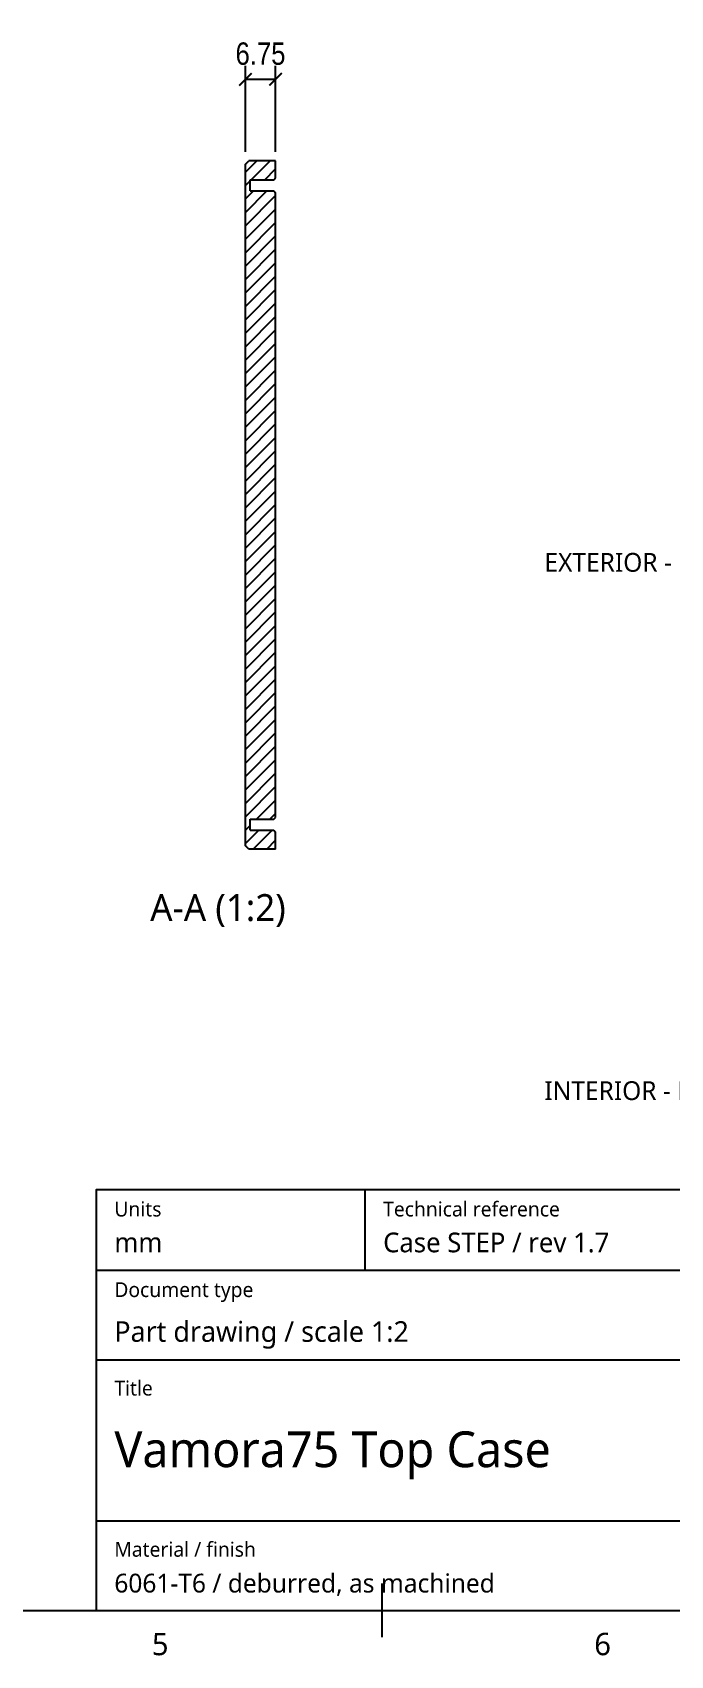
# Model space of a CAD drawing. Header units: millimetres. Extents: x 9 to 415, y 5 to 293.
# Drawn here: x 222.9 to 294.1, y 5 to 186.2 of the extents above; entities that cross this region are included whole.
import ezdxf

# ---------------------------------------------------------------- set-up
doc = ezdxf.new("R2010")
doc.units = ezdxf.units.MM
for name, color, linetype in [('DIMENSIONS', 7, 'Continuous'), ('HATCH', 7, 'Continuous'), ('NOTES', 7, 'Continuous'), ('VISIBLE', 7, 'Continuous')]:
    doc.layers.add(name, color=color, linetype=linetype)
doc.styles.add('OpenSans', font='OpenSans-Regular.ttf')
doc.styles.add('OpenSansCondensed-Light', font='OpenSansCondensed-Light.ttf')
doc.dimstyles.new('EZDXF', dxfattribs={"dimtxt": 0.25, "dimasz": 0.175, "dimexe": 0.375, "dimexo": 0.125, "dimgap": 0.1, "dimtad": 1, "dimlfac": 100, "dimzin": 12, "dimdsep": 46, "dimtxsty": 'OpenSansCondensed-Light', "dimblk": 'ARCHTICK', "dimcen": 2.5, "dimazin": 3, "dimtfac": 0.5, "dimtmove": 2, "dimatfit": 3})

# ---------------------------------------------------------------- blocks, each defined once
blk = doc.blocks.new('_ARCHTICK')
at = {"color": 0, "linetype": 'BYBLOCK', "const_width": 0.15}
blk.add_lwpolyline([(-0.5, -0.5), (0.5, 0.5)], dxfattribs=at)

msp = doc.modelspace()

# ---------------------------------------------------------------- linework, layer by layer
at = {"layer": 'HATCH'}
for points in [[(246.625, 170.63543), (247.89163, 171.90207)], [(247.27707, 169.7875), (249.39163, 171.90207)], [(248.77707, 169.7875), (250, 171.01043)], [(246.625, 169.13543), (247.15, 169.66043)], [(246.625, 166.13543), (249.02707, 168.5375)], [(246.625, 167.63543), (247.52707, 168.5375)], [(246.625, 164.63543), (250, 168.01043)], [(246.625, 163.13543), (250, 166.51043)], [(246.625, 161.63543), (250, 165.01043)], [(246.625, 160.13543), (250, 163.51043)], [(246.625, 158.63543), (250, 162.01043)], [(246.625, 157.13543), (250, 160.51043)], [(246.625, 155.63543), (250, 159.01043)], [(246.625, 154.13543), (250, 157.51043)], [(246.625, 152.63543), (250, 156.01043)], [(246.625, 151.13543), (250, 154.51043)], [(246.625, 149.63543), (250, 153.01043)], [(246.625, 148.13543), (250, 151.51043)], [(246.625, 146.63543), (250, 150.01043)], [(246.625, 145.13543), (250, 148.51043)], [(246.625, 143.63543), (250, 147.01043)], [(246.625, 142.13543), (250, 145.51043)], [(246.625, 140.63543), (250, 144.01043)], [(246.625, 139.13543), (250, 142.51043)], [(246.625, 137.63543), (250, 141.01043)], [(246.625, 136.13543), (250, 139.51043)], [(246.625, 134.63543), (250, 138.01043)], [(246.625, 133.13543), (250, 136.51043)], [(246.625, 131.63543), (250, 135.01043)], [(246.625, 130.13543), (250, 133.51043)], [(246.625, 128.63543), (250, 132.01043)], [(246.625, 127.13543), (250, 130.51043)], [(246.625, 125.63543), (250, 129.01043)], [(246.625, 124.13543), (250, 127.51043)], [(246.625, 122.63543), (250, 126.01043)], [(246.625, 121.13543), (250, 124.51043)], [(246.625, 119.63543), (250, 123.01043)], [(246.625, 118.13543), (250, 121.51043)], [(246.625, 116.63543), (250, 120.01043)], [(246.625, 115.13543), (250, 118.51043)], [(246.625, 113.63543), (250, 117.01043)], [(246.625, 112.13543), (250, 115.51043)], [(246.625, 110.63543), (250, 114.01043)], [(246.625, 109.13543), (250, 112.51043)], [(246.625, 107.63543), (250, 111.01043)], [(246.625, 106.13543), (250, 109.51043)], [(246.625, 104.63543), (250, 108.01043)], [(246.625, 103.13543), (250, 106.51043)], [(246.625, 101.63543), (250, 105.01043)], [(246.625, 100.13543), (250, 103.51043)], [(246.625, 98.63543), (250, 102.01043)], [(247.86457, 98.375), (250, 100.51043)], [(249.36457, 98.375), (250, 99.01043)], [(246.625, 97.13543), (247.15, 97.66043)], [(246.625, 95.63543), (248.11457, 97.125)], [(247.5, 95.01043), (249.61457, 97.125)], [(249, 95.01043), (250, 96.01043)]]:
    msp.add_lwpolyline(points, dxfattribs=at)
at = {"layer": 'VISIBLE'}
for points in [[(15, 10), (410, 10), (410, 287), (15, 287), (15, 10)], [(246.625, 171.50045), (246.6517, 171.52727), (246.67867, 171.55437), (246.70592, 171.58174), (246.73346, 171.6094), (246.76128, 171.63734), (246.78939, 171.66556), (246.81779, 171.69408), (246.84648, 171.72289), (246.87548, 171.75199), (246.90477, 171.7814), (246.93436, 171.8111), (246.96426, 171.84111), (246.99448, 171.87143), (247.025, 171.90207)], [(246.625, 95.41205), (246.625, 171.50045)], [(250, 171.90207), (247.025, 171.90207)], [(250, 169.9875), (250, 171.90207)], [(247.15, 169.7875), (249.8, 169.7875)], [(247.15, 168.5375), (247.15, 169.7875)], [(249.8, 169.7875), (250, 169.9875)], [(247.15, 168.5375), (249.8, 168.5375)], [(249.8, 168.5375), (250, 168.3375)], [(250, 98.575), (250, 168.3375)], [(247.15, 98.375), (249.8, 98.375)], [(247.15, 97.125), (247.15, 98.375)], [(249.8, 98.375), (250, 98.575)], [(247.15, 97.125), (249.8, 97.125)], [(249.8, 97.125), (250, 96.925)], [(250, 95.01043), (250, 96.925)], [(247.025, 95.01043), (246.99448, 95.04107), (246.96426, 95.07139), (246.93436, 95.1014), (246.90477, 95.1311), (246.87548, 95.16051), (246.84648, 95.18961), (246.81779, 95.21842), (246.78939, 95.24694), (246.76128, 95.27516), (246.73346, 95.3031), (246.70592, 95.33076), (246.67867, 95.35813), (246.6517, 95.38523), (246.625, 95.41205)], [(250, 95.01043), (247.025, 95.01043)], [(230, 10), (230, 57), (410, 57)], [(260, 48), (260, 57)], [(230, 48), (410, 48)], [(230, 38), (410, 38)], [(230, 20), (410, 20)], [(261.875, 7), (261.875, 13)]]:
    msp.add_lwpolyline(points, dxfattribs=at)

# ---------------------------------------------------------------- texts
at = {"layer": 'NOTES', "style": 'OpenSans'}
for s, height, p in [('EXTERIOR - NTS', 2.1, (280, 126)), ('A-A (1:2)', 3, (236, 87)), ('INTERIOR - NTS', 2.1, (280, 67)), ('Units', 1.65, (232, 54)), ('Technical reference', 1.65, (262, 54)), ('mm', 2.2, (232, 50)), ('Case STEP / rev 1.7', 2.2, (262, 50)), ('Document type', 1.65, (232, 45)), ('Part drawing / scale 1:2', 2.3, (232, 40)), ('Title', 1.65, (232, 34)), ('Vamora75 Top Case', 4, (232, 26)), ('Material / finish', 1.65, (232, 16)), ('6061-T6 / deburred, as machined', 2.1, (232, 12)), ('5', 2.5, (236.1875, 5)), ('6', 2.5, (285.5625, 5))]:
    msp.add_text(s, height=height, dxfattribs=at).set_placement(p)

# ---------------------------------------------------------------- dimensions: what is measured, and where the dimension line sits
at = {"layer": 'DIMENSIONS'}
msp.add_linear_dim(base=(246.625, 181), p1=(246.625, 171.9125), p2=(250, 171.9125), text='6.75', dimstyle='EZDXF', override={"dimtxt": 2.5, "dimasz": 1.4, "dimexe": 1.5, "dimexo": 1, "dimtad": 1, "dimdec": 3, "dimlfac": 2, "dimzin": 8}, dxfattribs=at).render()

doc.saveas('drawing.dxf')
